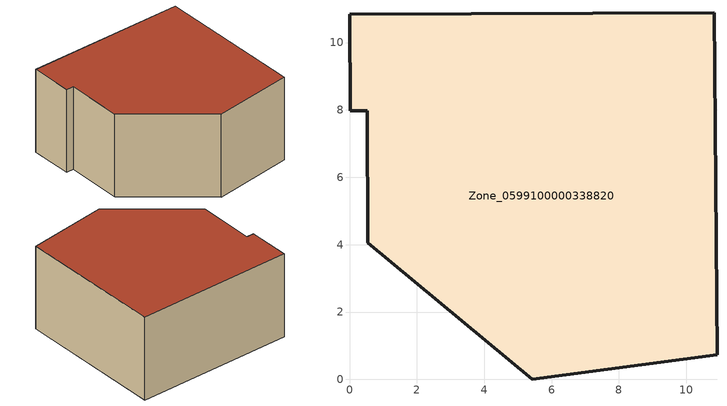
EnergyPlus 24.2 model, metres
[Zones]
Zone_0599100000338820
 floor ground (C_G): 0.52,7.97 0.02,7.97 0,10.84 10.83,10.89 10.91,0.74 5.43,0 0.54,4.06 z0
 wall outside (C_F): 10.83,10.89 0,10.84 0.02,7.97 0.52,7.97 0.54,4.06 5.43,0 10.91,0.74 10.83,10.89 z0:5.9
 roof outside (C_R): 0.54,4.06 5.43,0 10.91,0.74 10.83,10.89 0,10.84 0.02,7.97 0.52,7.97 z5.9
[BUILDING]
Pand.0599100000338820: North Axis=0; Terrain=City; Loads Convergence Tolerance Value=0.04; Temperature Convergence Tolerance Value=0.4; Solar Distribution=FullExterior; Maximum Number of Warmup Days=25; Minimum Number of Warmup Days=1
[Site:Location]
Rotterdam.The.Hague.AP_ZH_NLD Design_Conditions: Latitude=51.96; Longitude=4.45; Time Zone=1; Elevation=-4.5
[SITE:GROUNDTEMPERATURE:BUILDINGSURFACE]
18, 18, 18, 18, 18, 18, 18, 18, 18, 18, 18, 18
[MATERIAL] Thermal Absorptance=0.9; Solar Absorptance=0.7; Visible Absorptance=0.7
Name | Roughness | Thickness | Conductivity | Density | Specific Heat
G.TC.1992-2005 | MediumSmooth | 0.15 | 0.06 | 540 | 1210
F.TC.1992-2005 | Rough | 0.3 | 0.12 | 1920 | 840
R.TC.1992-2005 | MediumRough | 0.2 | 0.08 | 1500 | 1000
[CONSTRUCTION]
C_G: G.TC.1992-2005
C_F: F.TC.1992-2005
C_R: R.TC.1992-2005
[ZONE]
Zone_0599100000338820: Type=1; Multiplier=1; Ceiling Height=Autocalculate; Volume=Autocalculate; Floor Area=autocalculate; Part of Total Floor Area=Yes
[ZONEINFILTRATION:DESIGNFLOWRATE]
Infil_Zone_0599100000338820: Zone or ZoneList or Space or SpaceList=Zone_0599100000338820; Schedule=AlwaysOn; Design Flow Rate Calculation Method=Flow/Area; Flow Rate per Floor Area=0.0015; Constant Term Coefficient=1; Temperature Term Coefficient=0; Velocity Term Coefficient=0; Velocity Squared Term Coefficient=0
[HVACTEMPLATE:ZONE:IDEALLOADSAIRSYSTEM]
Zone_0599100000338820: Maximum Heating Supply Air Temperature=50; Minimum Cooling Supply Air Temperature=13; Maximum Heating Supply Air Humidity Ratio=0.0156; Minimum Cooling Supply Air Humidity Ratio=0.0077; Heating Limit=NoLimit; Cooling Limit=NoLimit; Dehumidification Control Type=ConstantSensibleHeatRatio; Cooling Sensible Heat Ratio=0.7; Dehumidification Setpoint=60; Humidification Control Type=None; Humidification Setpoint=30; Outdoor Air Method=None; Outdoor Air Flow Rate per Person=0.00944; Outdoor Air Flow Rate per Zone Floor Area=0; Outdoor Air Flow Rate per Zone=0; Demand Controlled Ventilation Type=None; Outdoor Air Economizer Type=NoEconomizer; Heat Recovery Type=None; Sensible Heat Recovery Effectiveness=0.7; Latent Heat Recovery Effectiveness=0.65
[ZONECONTROL:THERMOSTAT]
ThermostatControl_Zone_0599100000338820: Zone or ZoneList=Zone_0599100000338820; Control Type Schedule=DualSetpointControlType; Control 1=Thermostat_Zone_0599100000338820; Temperature Difference Between Cutout And Setpoint=0
[THERMOSTATSETPOINT:DUALSETPOINT]
Thermostat_Zone_0599100000338820: Heating Setpoint Temperature Schedule=HeatingSetpoint_Zone_0599100000338820; Cooling Setpoint Temperature Schedule=CoolingSetpoint_Zone_0599100000338820
[SCHEDULE:COMPACT]
HeatingSetpoint_Zone_0599100000338820: Through: 12/31, For: AllDays, Until: 24:00, 21
CoolingSetpoint_Zone_0599100000338820: Through: 12/31, For: AllDays, Until: 24:00, 24
DualSetpointControlType: Through: 12/31, For: AllDays, Until: 24:00, 4
AlwaysOn: Through: 12/31, For: AllDays, Until: 24:00, 1
